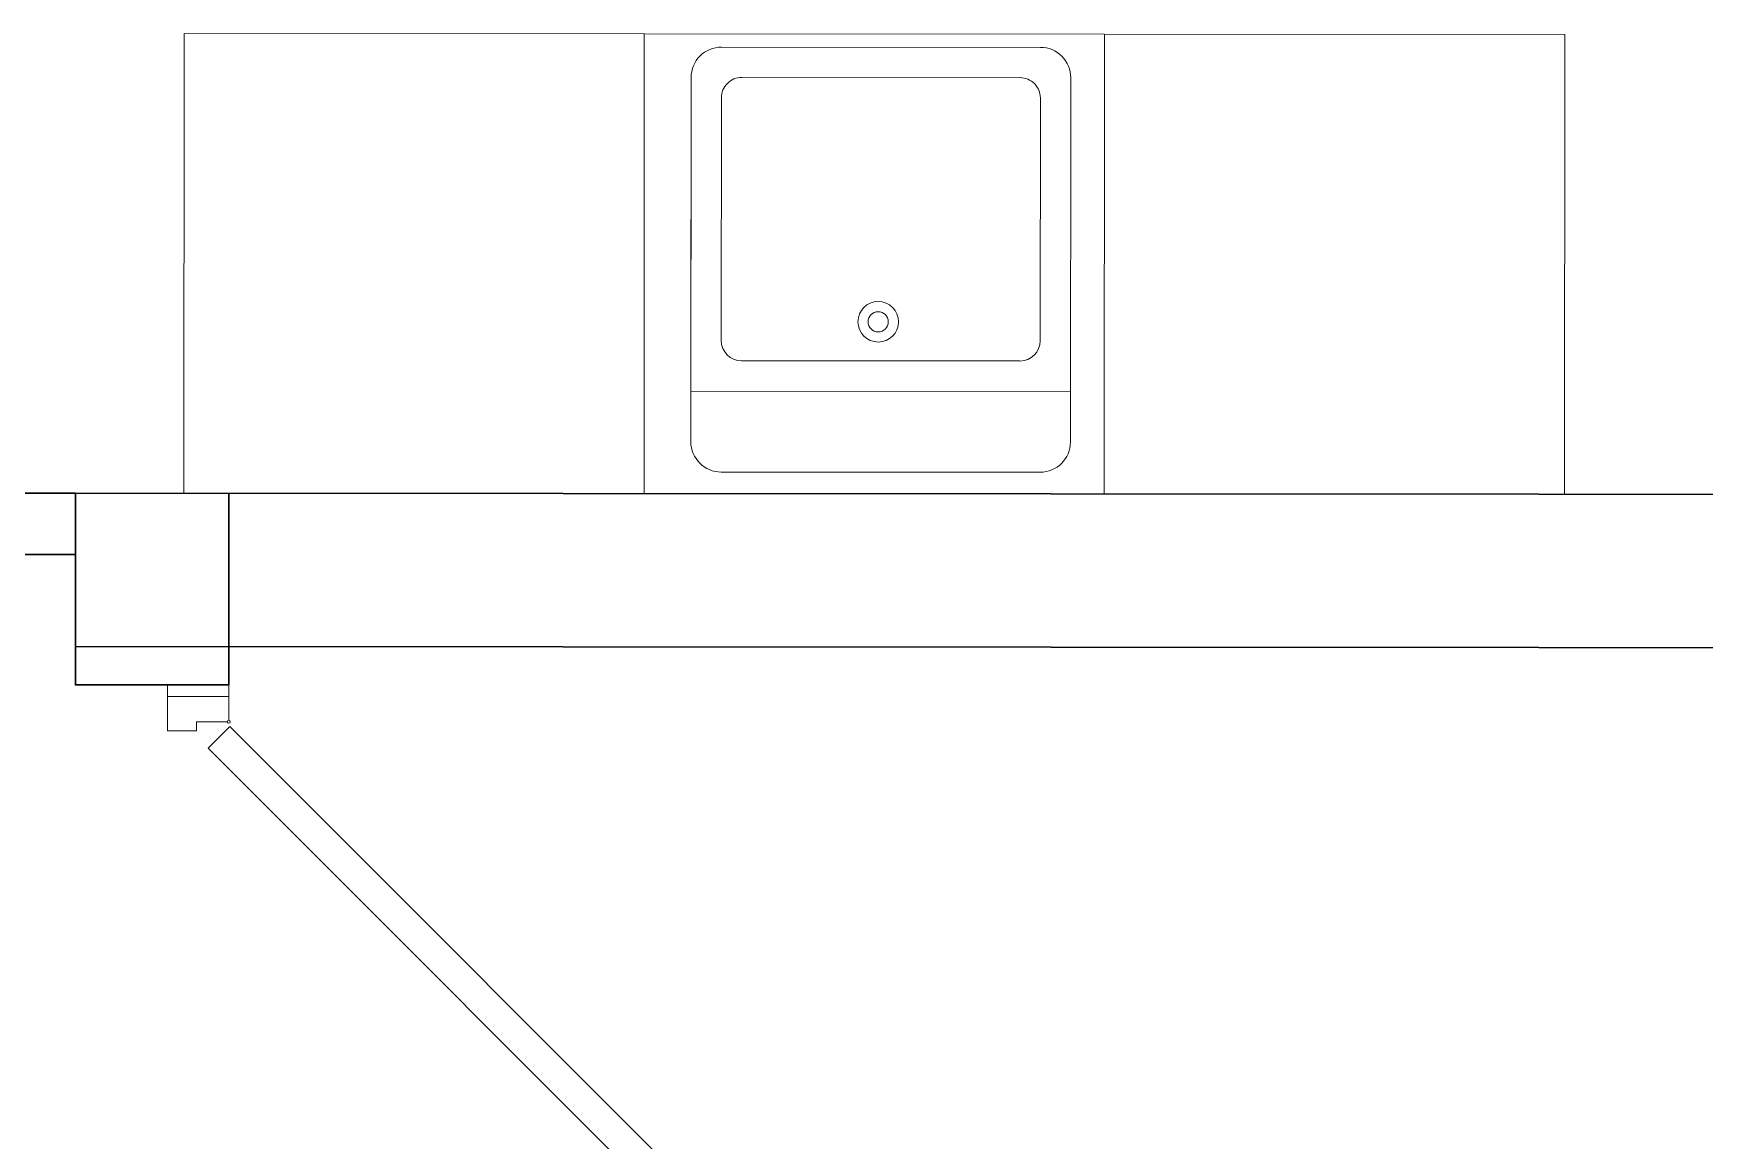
# Model space of a CAD drawing. Header units: millimetres. Extents: x 0 to 145404, y 0 to 194550.
# Drawn here: x 61706 to 63885, y 29178 to 30623 of the extents above; entities that cross this region are included whole.
import ezdxf

# ---------------------------------------------------------------- set-up
doc = ezdxf.new("R2010")
doc.units = ezdxf.units.MM
for name, color, linetype, lineweight in [('АР - Двери', 126, 'Continuous', 9), ('АР - Монолит', 56, 'Continuous', 30), ('АР - Оборуд', 252, 'Continuous', 0), ('АР - Перегородки 80', 32, 'Continuous', 30)]:
    doc.layers.add(name, color=color, linetype=linetype, lineweight=lineweight)
doc.layers.add('АР - мебель', color=7, linetype='Continuous', lineweight=9, true_color=0x787878)

# ---------------------------------------------------------------- blocks, each defined once
blk = doc.blocks.new('*U93')
at = {"ltscale": 100}
for p, q in [((-1035, 37.5), (-1035, -42.5)), ((-1002, 37.5), (-1035, 37.5)), ((-1002, -4.5), (-1002, 37.5)), ((-48, -4.5), (-48, 35.5)), ((-46, 37.5), (-15, 37.5)), ((-15, 37.5), (-15, -42.5)), ((-990, -4.5), (-1002, -4.5)), ((-990, -42.5), (-990, -4.5)), ((-60, -42.5), (-60, -4.5)), ((-60, -4.5), (-48, -4.5)), ((-1035, -42.5), (-990, -42.5)), ((-15, -42.5), (-60, -42.5))]:
    blk.add_line(p, q, dxfattribs=at)
for points in [[(-54.4, 38.9), (-82.7, 10.6), (-754, 682), (-725.8, 710.3)], [(-1035, -42.5), (-1050, -42.5), (-1050, 37.5), (-1035, 37.5)], [(-15, -42.5), (0, -42.5), (0, 37.5), (-15, 37.5)]]:
    blk.add_lwpolyline(points, close=True, dxfattribs=at)
blk.add_circle((-48, 37.5), 2, dxfattribs=at)
blk.add_arc((-57.9, 37.5), 950, 135.135, 180, dxfattribs=at)
blk = doc.blocks.new('Блок 600 х 600')
at = {"layer": 'АР - мебель'}
blk.add_lwpolyline([(-600, 0), (0, 0), (0, 600), (-600, 600)], close=True, dxfattribs=at)
blk = doc.blocks.new('М15 600х600')
for p, q in [((-600, 600), (-600, 0)), ((-600, 600), (0, 600)), ((0, 600), (0, 0)), ((-516.4, 571.8), (-100.6, 571.8)), ((-556, 57), (-556, 532.2)), ((-61, 532.2), (-61, 57)), ((-556, 466.2), (-61, 466.2)), ((-490, 426.6), (-127, 426.6)), ((-516.4, 83.4), (-516.4, 400.2)), ((-100.6, 83.4), (-100.6, 400.2)), ((-61, 400.2), (-61, 83.4)), ((-127, 57), (-490, 57)), ((-600, 0), (0, 0)), ((-100.6, 17.4), (-516.4, 17.4))]:
    blk.add_line(p, q)
for centre, major_axis, start_param, end_param in [((-516.4, 532.2), (-28, 28), -0.785398, 0.785398), ((-100.6, 532.2), (28, 28), 5.497787, 7.068583), ((-490, 400.2), (-18.7, 18.7), -0.785398, 0.785398), ((-127, 400.2), (18.7, 18.7), 5.497787, 7.068583), ((-305.2, 375.6), (18.7, 18.7), 5.497787, 11.780972), ((-305.2, 375.6), (9.33, 9.33), 5.497787, 11.780972), ((-490, 83.4), (18.7, 18.7), 2.356194, 3.926991), ((-127, 83.4), (-18.7, 18.7), 2.356194, 3.926991), ((-516.4, 57), (28, 28), 2.356194, 3.926991), ((-100.6, 57), (-28, 28), 2.356194, 3.926991)]:
    blk.add_ellipse(centre, major_axis=major_axis, ratio=1, start_param=start_param, end_param=end_param)
blk = doc.blocks.new('Квартира 3К 10700 тип 1 перекидная')
at = {"layer": 'АР - Монолит', "elevation": 0}
for points in [[(200, 2200), (200, 2000), (-6160, 2000), (-6160, 2200)], [(200, 2200), (0, 2200), (0, 1950), (200, 1950)]]:
    blk.add_lwpolyline(points, close=True, dxfattribs=at)
at = {"layer": 'АР - Перегородки 80', "elevation": 0}
blk.add_lwpolyline([(310, 2120), (310, 2200), (200, 2200), (200, 2120)], close=True, dxfattribs=at)
at = {"xscale": -1, "rotation": 180}
for p in [(-1141.2, 2800, 0), (-1141.2, 2800, 0), (-541.2, 2800, 0), (-541.2, 2800, 0), (58.8, 2800, 0), (58.8, 2800, 0)]:
    blk.add_blockref('Блок 600 х 600', p, dxfattribs=at)
at = {"layer": 'АР - Двери', "rotation": 90.00000000000001}
blk.add_blockref('*U93', (37.5, 1950, 0), dxfattribs=at)
at = {"layer": 'АР - Оборуд', "xscale": -1, "rotation": 180}
blk.add_blockref('М15 600х600', (-541.2, 2800, 0), dxfattribs=at)
blk = doc.blocks.new('H_Section_2')
at = {"rotation": 56.96711930257281}
blk.add_blockref('Квартира 3К 10700 тип 1 перекидная', (4441.6, -8541.9, 0), dxfattribs=at)

msp = doc.modelspace()

# ---------------------------------------------------------------- block references
at = {"xscale": -1, "rotation": 56.92792192093123}
msp.add_blockref('H_Section_2', (57225.5, 36206.1, 0), dxfattribs=at)

doc.saveas('drawing.dxf')
